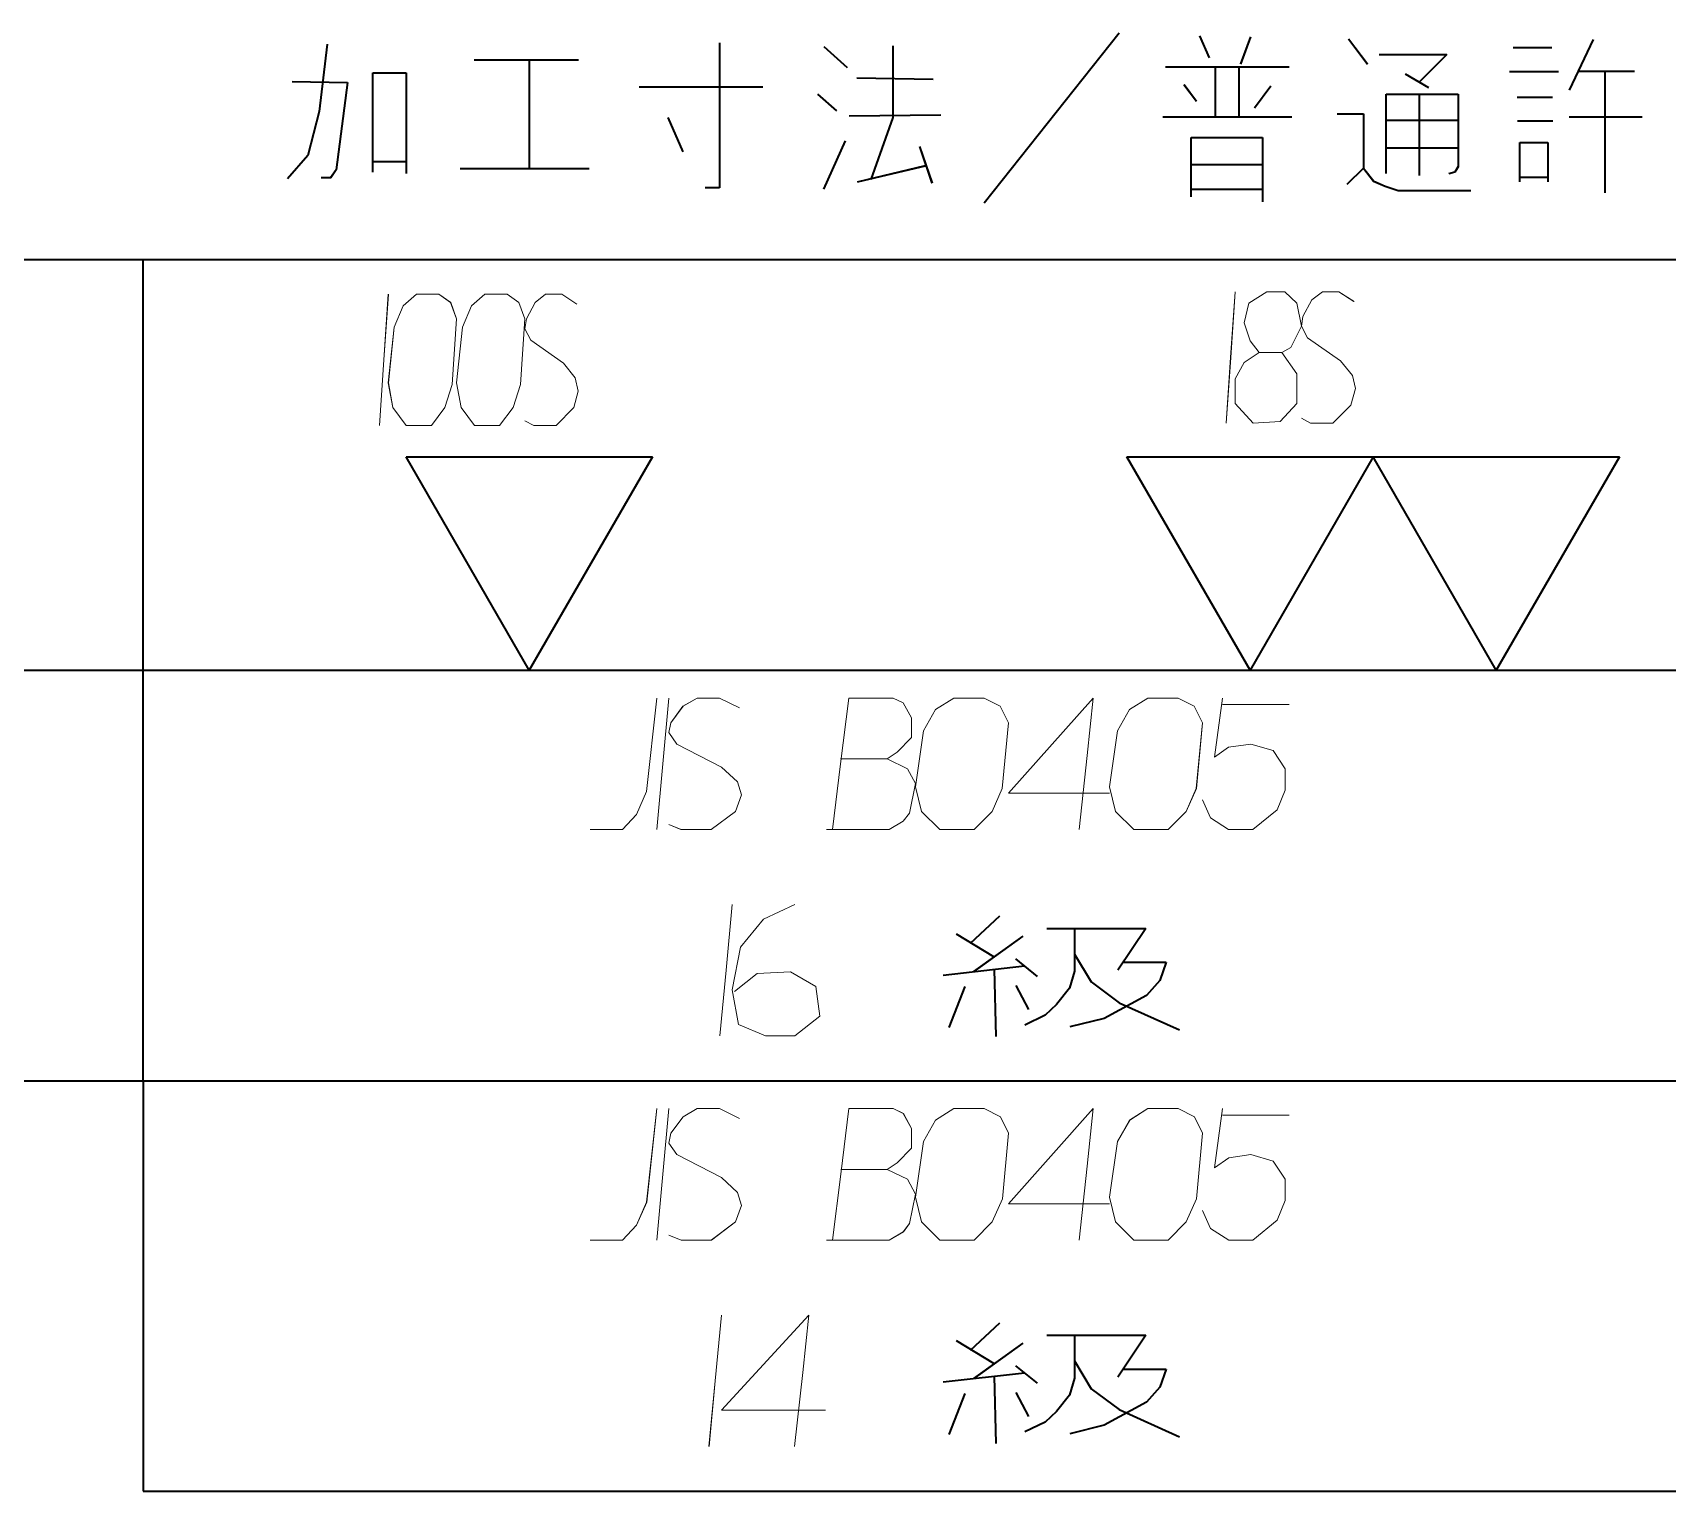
# Model space of a CAD drawing. Header units: millimetres. Extents: x 1333 to 104182, y -62616 to -5704.
# Drawn here: x 46728.63 to 46768.46, y -62540.83 to -62505.3 of the extents above; entities that cross this region are included whole.
import ezdxf

# ---------------------------------------------------------------- set-up
doc = ezdxf.new("R2010")
doc.units = ezdxf.units.MM
doc.header["$LTSCALE"] = 0.5
doc.layers.add('08', color=1, linetype='Continuous')

# ---------------------------------------------------------------- blocks, each defined once
blk = doc.blocks.new('999')
at = {"color": 7, "lineweight": 35, "ltscale": 0.066172}
blk.add_line((75265.716, -11821.053), (75270.651, -11814.832), dxfattribs=at)
at = {"color": 7, "lineweight": 35, "ltscale": 0.007379}
blk.add_line((75273.591, -11814.942), (75273.942, -11815.755), dxfattribs=at)
at = {"color": 7, "lineweight": 35, "ltscale": 0.008807}
blk.add_line((75275.455, -11814.986), (75275.083, -11815.975), dxfattribs=at)
at = {"color": 7, "lineweight": 35, "ltscale": 0.009663}
blk.add_line((75279.03, -11815.051), (75279.732, -11815.975), dxfattribs=at)
at = {"color": 7, "lineweight": 35, "ltscale": 0.01708}
blk.add_line((75287.973, -11815.075), (75287.096, -11816.928), dxfattribs=at)
at = {"color": 7, "lineweight": 35, "ltscale": 0.020655}
blk.add_line((75241.7, -11815.249), (75241.415, -11817.711), dxfattribs=at)
at = {"color": 7, "lineweight": 35, "ltscale": 0.044147}
blk.add_line((75256.044, -11815.205), (75256.044, -11820.503), dxfattribs=at)
at = {"color": 7, "lineweight": 35, "ltscale": 0.009588}
blk.add_line((75259.86, -11815.337), (75260.715, -11816.106), dxfattribs=at)
at = {"color": 7, "lineweight": 35, "ltscale": 0.021799}
blk.add_line((75262.382, -11815.315), (75262.382, -11817.931), dxfattribs=at)
at = {"color": 7, "lineweight": 35, "ltscale": 0.020654}
blk.add_line((75280.148, -11815.623), (75282.627, -11815.623), dxfattribs=at)
at = {"color": 7, "lineweight": 35, "ltscale": 0.011899}
blk.add_line((75282.627, -11815.623), (75281.617, -11816.633), dxfattribs=at)
at = {"color": 7, "lineweight": 35, "ltscale": 0.011804}
blk.add_line((75285.045, -11815.373), (75286.462, -11815.373), dxfattribs=at)
at = {"color": 7, "lineweight": 35, "ltscale": 0.030225}
blk.add_line((75243.367, -11819.931), (75243.367, -11816.304), dxfattribs=at)
at = {"color": 7, "lineweight": 35, "ltscale": 0.010229}
for p, q in [((75243.367, -11816.304), (75244.595, -11816.304)), ((75243.367, -11819.536), (75244.595, -11819.536))]:
    blk.add_line(p, q, dxfattribs=at)
at = {"color": 7, "lineweight": 35, "ltscale": 0.030591}
blk.add_line((75244.595, -11816.304), (75244.595, -11819.975), dxfattribs=at)
at = {"color": 7, "lineweight": 35, "ltscale": 0.031799}
blk.add_line((75247.073, -11815.821), (75250.889, -11815.821), dxfattribs=at)
at = {"color": 7, "lineweight": 35, "ltscale": 0.033154}
blk.add_line((75249.092, -11815.821), (75249.092, -11819.799), dxfattribs=at)
at = {"color": 7, "lineweight": 35, "ltscale": 0.037671}
blk.add_line((75272.34, -11816.073), (75276.861, -11816.073), dxfattribs=at)
at = {"color": 7, "lineweight": 35, "ltscale": 0.015274}
for p, q in [((75274.163, -11816.073), (75274.163, -11817.906)), ((75275.024, -11816.073), (75275.024, -11817.906))]:
    blk.add_line(p, q, dxfattribs=at)
at = {"color": 7, "lineweight": 35, "ltscale": 0.008191}
blk.add_line((75281.105, -11816.337), (75281.956, -11816.829), dxfattribs=at)
at = {"color": 7, "lineweight": 35, "ltscale": 0.014954}
blk.add_line((75284.91, -11816.252), (75286.705, -11816.252), dxfattribs=at)
at = {"color": 7, "lineweight": 35, "ltscale": 0.017163}
blk.add_line((75287.424, -11816.235), (75289.484, -11816.235), dxfattribs=at)
at = {"color": 7, "lineweight": 35, "ltscale": 0.037097}
blk.add_line((75288.404, -11816.235), (75288.404, -11820.686), dxfattribs=at)
at = {"color": 7, "lineweight": 35, "ltscale": 0.016825}
blk.add_line((75240.427, -11816.612), (75242.446, -11816.656), dxfattribs=at)
at = {"color": 7, "lineweight": 35, "ltscale": 0.026786}
blk.add_line((75242.446, -11816.656), (75242.028, -11819.843), dxfattribs=at)
at = {"color": 7, "lineweight": 35, "ltscale": 0.037646}
blk.add_line((75253.106, -11816.81), (75257.623, -11816.81), dxfattribs=at)
at = {"color": 7, "lineweight": 35, "ltscale": 0.023221}
blk.add_line((75261.067, -11816.48), (75263.853, -11816.524), dxfattribs=at)
at = {"color": 7, "lineweight": 35, "ltscale": 0.006379}
blk.add_line((75273.02, -11816.723), (75273.482, -11817.334), dxfattribs=at)
at = {"color": 7, "lineweight": 35, "ltscale": 0.008333}
blk.add_line((75276.193, -11816.781), (75275.601, -11817.587), dxfattribs=at)
at = {"color": 7, "lineweight": 35, "ltscale": 0.007779}
blk.add_line((75259.62, -11817.074), (75260.321, -11817.689), dxfattribs=at)
at = {"color": 7, "lineweight": 35, "ltscale": 0.021924}
for p, q in [((75280.404, -11817.076), (75283.035, -11817.076)), ((75280.404, -11818.023), (75283.035, -11818.023)), ((75280.404, -11819.037), (75283.035, -11819.037))]:
    blk.add_line(p, q, dxfattribs=at)
at = {"color": 7, "lineweight": 35, "ltscale": 0.024112}
blk.add_line((75280.404, -11819.97), (75280.404, -11817.076), dxfattribs=at)
at = {"color": 7, "lineweight": 35, "ltscale": 0.024789}
blk.add_line((75281.619, -11817.076), (75281.619, -11820.051), dxfattribs=at)
at = {"color": 7, "lineweight": 35, "ltscale": 0.022086}
blk.add_line((75283.035, -11817.076), (75283.035, -11819.726), dxfattribs=at)
at = {"color": 7, "lineweight": 35, "ltscale": 0.010791}
for p, q in [((75285.193, -11817.185), (75286.488, -11817.185)), ((75285.208, -11818.05), (75286.503, -11818.05))]:
    blk.add_line(p, q, dxfattribs=at)
at = {"color": 7, "lineweight": 35, "ltscale": 0.013815}
blk.add_line((75241.415, -11817.711), (75240.999, -11819.316), dxfattribs=at)
at = {"color": 7, "lineweight": 35, "ltscale": 0.011397}
blk.add_line((75254.159, -11817.931), (75254.707, -11819.184), dxfattribs=at)
at = {"color": 7, "lineweight": 35, "ltscale": 0.027969}
blk.add_line((75264.137, -11817.843), (75260.781, -11817.887), dxfattribs=at)
at = {"color": 7, "lineweight": 35, "ltscale": 0.020044}
blk.add_line((75262.382, -11817.931), (75261.571, -11820.195), dxfattribs=at)
at = {"color": 7, "lineweight": 35, "ltscale": 0.039233}
blk.add_line((75272.25, -11817.906), (75276.958, -11817.906), dxfattribs=at)
at = {"color": 7, "lineweight": 35, "ltscale": 0.008044}
blk.add_line((75278.613, -11817.799), (75279.578, -11817.799), dxfattribs=at)
at = {"color": 7, "lineweight": 35, "ltscale": 0.016486}
blk.add_line((75279.578, -11817.799), (75279.578, -11819.777), dxfattribs=at)
at = {"color": 7, "lineweight": 35, "ltscale": 0.022253}
blk.add_line((75287.096, -11817.901), (75289.766, -11817.901), dxfattribs=at)
at = {"color": 7, "lineweight": 35, "ltscale": 0.021753}
for p, q in [((75273.284, -11818.656), (75275.894, -11818.656)), ((75273.284, -11819.646), (75275.894, -11819.646)), ((75273.284, -11820.547), (75275.894, -11820.547))]:
    blk.add_line(p, q, dxfattribs=at)
at = {"color": 7, "lineweight": 35, "ltscale": 0.018134}
blk.add_line((75273.284, -11820.832), (75273.284, -11818.656), dxfattribs=at)
at = {"color": 7, "lineweight": 35, "ltscale": 0.019601}
blk.add_line((75275.894, -11818.656), (75275.894, -11821.009), dxfattribs=at)
at = {"color": 7, "lineweight": 35, "ltscale": 0.009468}
blk.add_line((75240.999, -11819.316), (75240.253, -11820.173), dxfattribs=at)
at = {"color": 7, "lineweight": 35, "ltscale": 0.016069}
blk.add_line((75259.86, -11820.547), (75260.651, -11818.788), dxfattribs=at)
at = {"color": 7, "lineweight": 35, "ltscale": 0.011819}
blk.add_line((75263.348, -11818.986), (75263.809, -11820.327), dxfattribs=at)
at = {"color": 7, "lineweight": 35, "ltscale": 0.008545}
for p, q in [((75285.288, -11818.848), (75286.314, -11818.848)), ((75285.288, -11820.105), (75286.314, -11820.105))]:
    blk.add_line(p, q, dxfattribs=at)
at = {"color": 7, "lineweight": 35, "ltscale": 0.011942}
for p, q in [((75285.288, -11820.281), (75285.288, -11818.848)), ((75286.314, -11818.848), (75286.314, -11820.281))]:
    blk.add_line(p, q, dxfattribs=at)
at = {"color": 7, "lineweight": 35, "ltscale": 0.002891}
blk.add_line((75242.028, -11819.843), (75241.832, -11820.129), dxfattribs=at)
at = {"color": 7, "lineweight": 35, "ltscale": 0.039294}
blk.add_line((75246.569, -11819.799), (75251.285, -11819.799), dxfattribs=at)
at = {"color": 7, "lineweight": 35, "ltscale": 0.021238}
blk.add_line((75261.089, -11820.283), (75263.567, -11819.69), dxfattribs=at)
at = {"color": 7, "lineweight": 35, "ltscale": 0.007115}
blk.add_line((75279.578, -11819.777), (75278.975, -11820.381), dxfattribs=at)
at = {"color": 7, "lineweight": 35, "ltscale": 0.005093}
blk.add_line((75279.578, -11819.777), (75279.952, -11820.261), dxfattribs=at)
at = {"color": 7, "lineweight": 35, "ltscale": 0.001934}
blk.add_line((75282.92, -11819.927), (75282.695, -11819.987), dxfattribs=at)
at = {"color": 7, "lineweight": 35, "ltscale": 0.001928}
blk.add_line((75283.035, -11819.726), (75282.92, -11819.927), dxfattribs=at)
at = {"color": 7, "lineweight": 35, "ltscale": 0.00293}
blk.add_line((75241.832, -11820.129), (75241.481, -11820.129), dxfattribs=at)
at = {"color": 7, "lineweight": 35, "ltscale": 0.004382}
blk.add_line((75256.044, -11820.503), (75255.518, -11820.503), dxfattribs=at)
at = {"color": 7, "lineweight": 35, "ltscale": 0.003764}
blk.add_line((75279.952, -11820.261), (75280.368, -11820.437), dxfattribs=at)
at = {"color": 7, "lineweight": 35, "ltscale": 0.004227}
blk.add_line((75280.368, -11820.437), (75280.851, -11820.591), dxfattribs=at)
at = {"color": 7, "lineweight": 35, "ltscale": 0.022107}
blk.add_line((75280.851, -11820.591), (75283.504, -11820.591), dxfattribs=at)
at = {"color": 7, "lineweight": 35}
for p, q in [((75114.978, -11823.12), (75475.513, -11823.12)), ((75114.978, -11838.12), (75474.978, -11838.12)), ((75174.978, -11853.12), (75234.978, -11853.12)), ((75234.978, -11853.12), (75474.978, -11853.12)), ((75234.978, -11868.12), (75294.978, -11868.12))]:
    blk.add_line(p, q, dxfattribs=at)
at = {"color": 7, "lineweight": 35, "ltscale": 0.25}
blk.add_line((75234.978, -11853.12), (75234.978, -11823.12), dxfattribs=at)
at = {"color": 7, "lineweight": 35, "ltscale": 0.074999}
for p, q in [((75249.089, -11838.12), (75244.589, -11830.326)), ((75249.089, -11838.12), (75244.589, -11830.326)), ((75253.589, -11830.326), (75249.089, -11838.12)), ((75253.589, -11830.326), (75249.089, -11838.12)), ((75275.433, -11838.12), (75270.933, -11830.326)), ((75275.433, -11838.12), (75270.933, -11830.326)), ((75279.933, -11830.326), (75275.433, -11838.12)), ((75279.933, -11830.326), (75275.433, -11838.12)), ((75284.433, -11838.12), (75279.933, -11830.326)), ((75284.433, -11838.12), (75279.933, -11830.326)), ((75288.933, -11830.326), (75284.433, -11838.12)), ((75288.933, -11830.326), (75284.433, -11838.12))]:
    blk.add_line(p, q, dxfattribs=at)
at = {"color": 7, "lineweight": 35, "ltscale": 0.075}
for p, q in [((75244.589, -11830.326), (75253.589, -11830.326)), ((75244.589, -11830.326), (75253.589, -11830.326)), ((75270.933, -11830.326), (75279.933, -11830.326)), ((75270.933, -11830.326), (75279.933, -11830.326)), ((75279.933, -11830.326), (75288.933, -11830.326)), ((75279.933, -11830.326), (75288.933, -11830.326))]:
    blk.add_line(p, q, dxfattribs=at)
at = {"color": 7, "lineweight": 35, "ltscale": 0.012225}
for p, q in [((75266.282, -11847.109), (75265.21, -11848.11)), ((75266.282, -11861.974), (75265.21, -11862.975))]:
    blk.add_line(p, q, dxfattribs=at)
at = {"color": 7, "lineweight": 35, "ltscale": 0.013339}
blk.add_line((75264.691, -11847.752), (75266.061, -11848.58), dxfattribs=at)
at = {"color": 7, "lineweight": 35, "ltscale": 0.018495}
for p, q in [((75267.133, -11847.838), (75265.333, -11849.136)), ((75267.133, -11862.703), (75265.333, -11864.001))]:
    blk.add_line(p, q, dxfattribs=at)
at = {"color": 7, "lineweight": 35, "ltscale": 0.030115}
for p, q in [((75268.009, -11847.554), (75271.623, -11847.554)), ((75268.009, -11862.419), (75271.623, -11862.419))]:
    blk.add_line(p, q, dxfattribs=at)
at = {"color": 7, "lineweight": 35, "ltscale": 0.013083}
for p, q in [((75269.02, -11847.554), (75269.02, -11849.124)), ((75269.02, -11862.419), (75269.02, -11863.989))]:
    blk.add_line(p, q, dxfattribs=at)
at = {"color": 7, "lineweight": 35, "ltscale": 0.01536}
for p, q in [((75271.623, -11847.554), (75270.599, -11849.086)), ((75271.623, -11862.419), (75270.599, -11863.951))]:
    blk.add_line(p, q, dxfattribs=at)
at = {"color": 7, "lineweight": 35, "ltscale": 0.009837}
for p, q in [((75269.02, -11848.493), (75269.625, -11849.507)), ((75269.02, -11863.358), (75269.625, -11864.372))]:
    blk.add_line(p, q, dxfattribs=at)
at = {"color": 7, "lineweight": 35, "ltscale": 0.024924}
for p, q in [((75264.222, -11849.26), (75267.194, -11848.926)), ((75264.222, -11864.124), (75267.194, -11863.791))]:
    blk.add_line(p, q, dxfattribs=at)
at = {"color": 7, "lineweight": 35, "ltscale": 0.020496}
for p, q in [((75266.084, -11849.05), (75266.147, -11851.509)), ((75266.084, -11863.915), (75266.147, -11866.374))]:
    blk.add_line(p, q, dxfattribs=at)
at = {"color": 7, "lineweight": 35, "ltscale": 0.008484}
for p, q in [((75266.862, -11848.666), (75267.651, -11849.309)), ((75266.862, -11863.531), (75267.651, -11864.174))]:
    blk.add_line(p, q, dxfattribs=at)
at = {"color": 7, "lineweight": 35, "ltscale": 0.005373}
for p, q in [((75269.02, -11849.124), (75268.835, -11849.742)), ((75269.02, -11863.989), (75268.835, -11864.606))]:
    blk.add_line(p, q, dxfattribs=at)
at = {"color": 7, "lineweight": 35, "ltscale": 0.013049}
for p, q in [((75270.796, -11848.79), (75272.362, -11848.79)), ((75270.796, -11863.655), (75272.362, -11863.655))]:
    blk.add_line(p, q, dxfattribs=at)
at = {"color": 7, "lineweight": 35, "ltscale": 0.005858}
for p, q in [((75272.362, -11848.79), (75272.141, -11849.457)), ((75272.362, -11863.655), (75272.141, -11864.322))]:
    blk.add_line(p, q, dxfattribs=at)
at = {"color": 7, "lineweight": 35, "ltscale": 0.013404}
for p, q in [((75265.012, -11849.68), (75264.42, -11851.176)), ((75265.012, -11864.545), (75264.42, -11866.04))]:
    blk.add_line(p, q, dxfattribs=at)
at = {"color": 7, "lineweight": 35, "ltscale": 0.008293}
for p, q in [((75266.874, -11849.643), (75267.342, -11850.52)), ((75266.874, -11864.507), (75267.342, -11865.385))]:
    blk.add_line(p, q, dxfattribs=at)
at = {"color": 7, "lineweight": 35, "ltscale": 0.006364}
for p, q in [((75268.835, -11849.742), (75268.355, -11850.335)), ((75268.835, -11864.606), (75268.355, -11865.2))]:
    blk.add_line(p, q, dxfattribs=at)
at = {"color": 7, "lineweight": 35, "ltscale": 0.010659}
for p, q in [((75269.625, -11849.507), (75270.649, -11850.273)), ((75269.625, -11864.372), (75270.649, -11865.138))]:
    blk.add_line(p, q, dxfattribs=at)
at = {"color": 7, "lineweight": 35, "ltscale": 0.006121}
for p, q in [((75272.141, -11849.457), (75271.648, -11850.001)), ((75272.141, -11864.322), (75271.648, -11864.866))]:
    blk.add_line(p, q, dxfattribs=at)
at = {"color": 7, "lineweight": 35, "ltscale": 0.004731}
for p, q in [((75268.355, -11850.335), (75267.947, -11850.731)), ((75268.355, -11865.2), (75267.947, -11865.596))]:
    blk.add_line(p, q, dxfattribs=at)
at = {"color": 7, "lineweight": 35, "ltscale": 0.01464}
for p, q in [((75271.648, -11850.001), (75270.105, -11850.842)), ((75271.648, -11864.866), (75270.105, -11865.707))]:
    blk.add_line(p, q, dxfattribs=at)
at = {"color": 7, "lineweight": 35, "ltscale": 0.020157}
for p, q in [((75270.649, -11850.273), (75272.856, -11851.262)), ((75270.649, -11865.138), (75272.856, -11866.127))]:
    blk.add_line(p, q, dxfattribs=at)
at = {"color": 7, "lineweight": 35, "ltscale": 0.00685}
for p, q in [((75267.947, -11850.731), (75267.208, -11851.089)), ((75267.947, -11865.596), (75267.208, -11865.954))]:
    blk.add_line(p, q, dxfattribs=at)
at = {"color": 7, "lineweight": 35, "ltscale": 0.010785}
for p, q in [((75270.105, -11850.842), (75268.848, -11851.151)), ((75270.105, -11865.707), (75268.848, -11866.016))]:
    blk.add_line(p, q, dxfattribs=at)
at = {"color": 7, "lineweight": 35, "ltscale": 0.125}
blk.add_line((75234.978, -11853.12), (75234.978, -11868.12), dxfattribs=at)
at = {"color": 7, "lineweight": 35, "ltscale": 0.013337}
blk.add_line((75264.691, -11862.616), (75266.061, -11863.444), dxfattribs=at)
at = {"color": 7, "lineweight": 13}
for points in [[(75243.94, -11824.386), (75243.777, -11826.786), (75243.614, -11829.186)], [(75248.93, -11829.006), (75249.255, -11829.186), (75250.069, -11829.186), (75250.72, -11828.526), (75250.882, -11827.926), (75250.774, -11827.446), (75250.34, -11826.906), (75249.147, -11826.066), (75248.93, -11825.646), (75248.984, -11825.286), (75249.309, -11824.686), (75249.689, -11824.386), (75250.286, -11824.386), (75250.828, -11824.746)], [(75274.891, -11824.295), (75274.726, -11826.695), (75274.561, -11829.095)], [(75276.595, -11826.515), (75276.924, -11826.335), (75277.309, -11825.555), (75277.144, -11824.715), (75276.705, -11824.295), (75276.045, -11824.295), (75275.385, -11824.715), (75275.221, -11825.435), (75275.44, -11826.095), (75275.77, -11826.515)], [(75277.309, -11828.915), (75277.639, -11829.095), (75278.463, -11829.095), (75279.123, -11828.435), (75279.288, -11827.835), (75279.178, -11827.355), (75278.738, -11826.815), (75277.529, -11825.975), (75277.309, -11825.555), (75277.364, -11825.195), (75277.694, -11824.595), (75278.079, -11824.295), (75278.683, -11824.295), (75279.233, -11824.655)], [(75253.75, -11839.14), (75253.381, -11842.56), (75253.011, -11843.4), (75252.494, -11843.94), (75251.313, -11843.94)], [(75253.75, -11843.94), (75253.971, -11841.54), (75254.193, -11839.14)], [(75254.193, -11843.76), (75254.636, -11843.94), (75255.744, -11843.94), (75256.631, -11843.28), (75256.852, -11842.68), (75256.704, -11842.2), (75256.113, -11841.66), (75254.489, -11840.82), (75254.193, -11840.4), (75254.267, -11840.04), (75254.71, -11839.44), (75255.227, -11839.14), (75256.04, -11839.14), (75256.778, -11839.5)], [(75259.954, -11843.94), (75262.244, -11843.94), (75262.761, -11843.64), (75262.982, -11843.34), (75263.204, -11842.26), (75262.909, -11841.72), (75262.17, -11841.36), (75262.539, -11841.12), (75263.056, -11840.58), (75263.056, -11839.86), (75262.761, -11839.32), (75262.392, -11839.14), (75260.767, -11839.14), (75260.471, -11841.54), (75260.176, -11843.94)], [(75269.187, -11843.94), (75269.482, -11841.24), (75269.704, -11839.14), (75266.602, -11842.62), (75270.295, -11842.62)], [(75273.692, -11842.86), (75273.988, -11843.52), (75274.652, -11843.94), (75275.539, -11843.94), (75276.425, -11843.22), (75276.721, -11842.5), (75276.721, -11841.72), (75276.277, -11841.06), (75275.465, -11840.82), (75274.652, -11840.94), (75274.135, -11841.3), (75274.431, -11839.14)], [(75274.431, -11839.38), (75276.868, -11839.38)], [(75262.17, -11841.36), (75260.471, -11841.36)], [(75256.511, -11846.681), (75256.282, -11849.081), (75256.054, -11851.481)], [(75258.797, -11846.681), (75257.654, -11847.221), (75256.816, -11848.241), (75256.511, -11849.801), (75256.739, -11851.061), (75257.73, -11851.481), (75258.797, -11851.481), (75259.711, -11850.761), (75259.559, -11849.681), (75258.644, -11849.141), (75257.425, -11849.201), (75256.587, -11849.861)], [(75253.751, -11854.14), (75253.381, -11857.56), (75253.012, -11858.4), (75252.495, -11858.94), (75251.313, -11858.94)], [(75253.751, -11858.94), (75253.972, -11856.54), (75254.194, -11854.14)], [(75254.194, -11858.76), (75254.637, -11858.94), (75255.745, -11858.94), (75256.631, -11858.28), (75256.853, -11857.68), (75256.705, -11857.2), (75256.114, -11856.66), (75254.489, -11855.82), (75254.194, -11855.4), (75254.268, -11855.04), (75254.711, -11854.44), (75255.228, -11854.14), (75256.04, -11854.14), (75256.779, -11854.5)], [(75259.955, -11858.94), (75262.245, -11858.94), (75262.762, -11858.64), (75262.983, -11858.34), (75263.205, -11857.26), (75262.909, -11856.72), (75262.171, -11856.36), (75262.54, -11856.12), (75263.057, -11855.58), (75263.057, -11854.86), (75262.762, -11854.32), (75262.392, -11854.14), (75260.767, -11854.14), (75260.472, -11856.54), (75260.177, -11858.94)], [(75269.188, -11858.94), (75269.483, -11856.24), (75269.704, -11854.14), (75266.602, -11857.62), (75270.295, -11857.62)], [(75273.693, -11857.86), (75273.988, -11858.52), (75274.653, -11858.94), (75275.539, -11858.94), (75276.426, -11858.22), (75276.721, -11857.5), (75276.721, -11856.72), (75276.278, -11856.06), (75275.466, -11855.82), (75274.653, -11855.94), (75274.136, -11856.3), (75274.432, -11854.14)], [(75274.432, -11854.38), (75276.869, -11854.38)], [(75262.171, -11856.36), (75260.472, -11856.36)], [(75256.116, -11861.681), (75255.888, -11864.081), (75255.66, -11866.481)], [(75258.779, -11866.481), (75259.083, -11863.781), (75259.311, -11861.681), (75256.116, -11865.161), (75259.92, -11865.161)]]:
    blk.add_lwpolyline(points, dxfattribs=at)
for points in [[(75245.513, -11829.186), (75246.001, -11828.526), (75246.272, -11827.686), (75246.435, -11825.286), (75246.218, -11824.686), (75245.784, -11824.386), (75244.97, -11824.386), (75244.482, -11824.806), (75244.156, -11825.586), (75243.94, -11827.626), (75244.102, -11828.526), (75244.59, -11829.186)], [(75248.008, -11829.186), (75248.496, -11828.526), (75248.767, -11827.686), (75248.93, -11825.286), (75248.713, -11824.686), (75248.279, -11824.386), (75247.465, -11824.386), (75246.977, -11824.806), (75246.651, -11825.586), (75246.435, -11827.626), (75246.597, -11828.526), (75247.085, -11829.186)], [(75275.55, -11829.095), (75276.54, -11829.035), (75277.144, -11828.375), (75277.144, -11827.295), (75276.595, -11826.515), (75275.77, -11826.515), (75275.221, -11826.875), (75274.891, -11827.475), (75274.891, -11828.375)], [(75265.346, -11843.94), (75266.011, -11843.28), (75266.38, -11842.44), (75266.602, -11840.04), (75266.306, -11839.44), (75265.715, -11839.14), (75264.607, -11839.14), (75263.943, -11839.56), (75263.5, -11840.34), (75263.204, -11842.38), (75263.426, -11843.28), (75264.09, -11843.94)], [(75272.437, -11843.94), (75273.101, -11843.28), (75273.471, -11842.44), (75273.692, -11840.04), (75273.397, -11839.44), (75272.806, -11839.14), (75271.698, -11839.14), (75271.033, -11839.56), (75270.59, -11840.34), (75270.295, -11842.38), (75270.516, -11843.28), (75271.181, -11843.94)], [(75265.347, -11858.94), (75266.011, -11858.28), (75266.381, -11857.44), (75266.602, -11855.04), (75266.307, -11854.44), (75265.716, -11854.14), (75264.608, -11854.14), (75263.943, -11854.56), (75263.5, -11855.34), (75263.205, -11857.38), (75263.426, -11858.28), (75264.091, -11858.94)], [(75272.437, -11858.94), (75273.102, -11858.28), (75273.471, -11857.44), (75273.693, -11855.04), (75273.398, -11854.44), (75272.807, -11854.14), (75271.699, -11854.14), (75271.034, -11854.56), (75270.591, -11855.34), (75270.295, -11857.38), (75270.517, -11858.28), (75271.182, -11858.94)]]:
    blk.add_lwpolyline(points, close=True, dxfattribs=at)

msp = doc.modelspace()

# ---------------------------------------------------------------- linework, layer by layer
at = {"color": 7, "lineweight": 35, "ltscale": 0.020655}
msp.add_line((46735.801, -62505.578), (46735.611, -62507.219), dxfattribs=at)
at = {"color": 7, "lineweight": 35, "ltscale": 0.044147}
msp.add_line((46745.364, -62505.549), (46745.364, -62509.08), dxfattribs=at)
at = {"color": 7, "lineweight": 35, "ltscale": 0.009588}
msp.add_line((46747.908, -62505.637), (46748.478, -62506.149), dxfattribs=at)
at = {"color": 7, "lineweight": 35, "ltscale": 0.021799}
msp.add_line((46749.589, -62505.622), (46749.589, -62507.366), dxfattribs=at)
at = {"color": 7, "lineweight": 35, "ltscale": 0.066172}
msp.add_line((46751.812, -62509.447), (46755.102, -62505.3), dxfattribs=at)
at = {"color": 7, "lineweight": 35, "ltscale": 0.007379}
msp.add_line((46757.062, -62505.373), (46757.295, -62505.915), dxfattribs=at)
at = {"color": 7, "lineweight": 35, "ltscale": 0.008807}
msp.add_line((46758.304, -62505.402), (46758.056, -62506.062), dxfattribs=at)
at = {"color": 7, "lineweight": 35, "ltscale": 0.009663}
msp.add_line((46760.688, -62505.446), (46761.156, -62506.062), dxfattribs=at)
at = {"color": 7, "lineweight": 35, "ltscale": 0.011804}
msp.add_line((46764.698, -62505.66), (46765.642, -62505.66), dxfattribs=at)
at = {"color": 7, "lineweight": 35, "ltscale": 0.01708}
msp.add_line((46766.65, -62505.462), (46766.065, -62506.697), dxfattribs=at)
at = {"color": 7, "lineweight": 35, "ltscale": 0.031799}
msp.add_line((46739.383, -62505.959), (46741.927, -62505.959), dxfattribs=at)
at = {"color": 7, "lineweight": 35, "ltscale": 0.033154}
msp.add_line((46740.729, -62505.959), (46740.729, -62508.611), dxfattribs=at)
at = {"color": 7, "lineweight": 35, "ltscale": 0.020654}
msp.add_line((46761.433, -62505.827), (46763.085, -62505.827), dxfattribs=at)
at = {"color": 7, "lineweight": 35, "ltscale": 0.011899}
msp.add_line((46763.085, -62505.827), (46762.413, -62506.501), dxfattribs=at)
at = {"color": 7, "lineweight": 35, "ltscale": 0.030225}
msp.add_line((46736.913, -62508.699), (46736.913, -62506.281), dxfattribs=at)
at = {"color": 7, "lineweight": 35, "ltscale": 0.010229}
for p, q in [((46736.913, -62506.281), (46737.731, -62506.281)), ((46736.913, -62508.436), (46737.731, -62508.436))]:
    msp.add_line(p, q, dxfattribs=at)
at = {"color": 7, "lineweight": 35, "ltscale": 0.030591}
msp.add_line((46737.731, -62506.281), (46737.731, -62508.729), dxfattribs=at)
at = {"color": 7, "lineweight": 35, "ltscale": 0.023221}
msp.add_line((46748.712, -62506.399), (46750.57, -62506.428), dxfattribs=at)
at = {"color": 7, "lineweight": 35, "ltscale": 0.037671}
msp.add_line((46756.228, -62506.127), (46759.242, -62506.127), dxfattribs=at)
at = {"color": 7, "lineweight": 35, "ltscale": 0.015274}
for p, q in [((46757.443, -62506.127), (46757.443, -62507.349)), ((46758.017, -62506.127), (46758.017, -62507.349))]:
    msp.add_line(p, q, dxfattribs=at)
at = {"color": 7, "lineweight": 35, "ltscale": 0.008191}
msp.add_line((46762.071, -62506.303), (46762.638, -62506.631), dxfattribs=at)
at = {"color": 7, "lineweight": 35, "ltscale": 0.014954}
msp.add_line((46764.608, -62506.246), (46765.804, -62506.246), dxfattribs=at)
at = {"color": 7, "lineweight": 35, "ltscale": 0.017163}
msp.add_line((46766.284, -62506.235), (46767.657, -62506.235), dxfattribs=at)
at = {"color": 7, "lineweight": 35, "ltscale": 0.037097}
msp.add_line((46766.937, -62506.235), (46766.937, -62509.203), dxfattribs=at)
at = {"color": 7, "lineweight": 35, "ltscale": 0.016825}
msp.add_line((46734.953, -62506.487), (46736.298, -62506.516), dxfattribs=at)
at = {"color": 7, "lineweight": 35, "ltscale": 0.026786}
msp.add_line((46736.298, -62506.516), (46736.02, -62508.641), dxfattribs=at)
at = {"color": 7, "lineweight": 35, "ltscale": 0.037646}
msp.add_line((46743.405, -62506.618), (46746.417, -62506.618), dxfattribs=at)
at = {"color": 7, "lineweight": 35, "ltscale": 0.007779}
msp.add_line((46747.748, -62506.794), (46748.215, -62507.205), dxfattribs=at)
at = {"color": 7, "lineweight": 35, "ltscale": 0.006379}
msp.add_line((46756.681, -62506.56), (46756.989, -62506.968), dxfattribs=at)
at = {"color": 7, "lineweight": 35, "ltscale": 0.008333}
msp.add_line((46758.796, -62506.599), (46758.402, -62507.137), dxfattribs=at)
at = {"color": 7, "lineweight": 35, "ltscale": 0.021924}
for p, q in [((46761.604, -62506.796), (46763.358, -62506.796)), ((46761.604, -62507.427), (46763.358, -62507.427)), ((46761.604, -62508.103), (46763.358, -62508.103))]:
    msp.add_line(p, q, dxfattribs=at)
at = {"color": 7, "lineweight": 35, "ltscale": 0.024112}
msp.add_line((46761.604, -62508.725), (46761.604, -62506.796), dxfattribs=at)
at = {"color": 7, "lineweight": 35, "ltscale": 0.024789}
msp.add_line((46762.414, -62506.796), (46762.414, -62508.779), dxfattribs=at)
at = {"color": 7, "lineweight": 35, "ltscale": 0.022086}
msp.add_line((46763.358, -62506.796), (46763.358, -62508.563), dxfattribs=at)
at = {"color": 7, "lineweight": 35, "ltscale": 0.013815}
msp.add_line((46735.611, -62507.219), (46735.333, -62508.289), dxfattribs=at)
at = {"color": 7, "lineweight": 35, "ltscale": 0.010791}
for p, q in [((46764.796, -62506.868), (46765.66, -62506.868)), ((46764.806, -62507.445), (46765.669, -62507.445))]:
    msp.add_line(p, q, dxfattribs=at)
at = {"color": 7, "lineweight": 35, "ltscale": 0.011397}
msp.add_line((46744.107, -62507.366), (46744.472, -62508.201), dxfattribs=at)
at = {"color": 7, "lineweight": 35, "ltscale": 0.027969}
msp.add_line((46750.759, -62507.307), (46748.522, -62507.336), dxfattribs=at)
at = {"color": 7, "lineweight": 35, "ltscale": 0.020044}
msp.add_line((46749.589, -62507.366), (46749.048, -62508.875), dxfattribs=at)
at = {"color": 7, "lineweight": 35, "ltscale": 0.039233}
msp.add_line((46756.167, -62507.349), (46759.306, -62507.349), dxfattribs=at)
at = {"color": 7, "lineweight": 35, "ltscale": 0.008044}
msp.add_line((46760.41, -62507.278), (46761.053, -62507.278), dxfattribs=at)
at = {"color": 7, "lineweight": 35, "ltscale": 0.016486}
msp.add_line((46761.053, -62507.278), (46761.053, -62508.597), dxfattribs=at)
at = {"color": 7, "lineweight": 35, "ltscale": 0.022253}
msp.add_line((46766.065, -62507.346), (46767.845, -62507.346), dxfattribs=at)
at = {"color": 7, "lineweight": 35, "ltscale": 0.016069}
msp.add_line((46747.908, -62509.11), (46748.435, -62507.937), dxfattribs=at)
at = {"color": 7, "lineweight": 35, "ltscale": 0.021753}
for p, q in [((46756.857, -62507.849), (46758.597, -62507.849)), ((46756.857, -62508.509), (46758.597, -62508.509)), ((46756.857, -62509.11), (46758.597, -62509.11))]:
    msp.add_line(p, q, dxfattribs=at)
at = {"color": 7, "lineweight": 35, "ltscale": 0.018134}
msp.add_line((46756.857, -62509.3), (46756.857, -62507.849), dxfattribs=at)
at = {"color": 7, "lineweight": 35, "ltscale": 0.019601}
msp.add_line((46758.597, -62507.849), (46758.597, -62509.418), dxfattribs=at)
at = {"color": 7, "lineweight": 35, "ltscale": 0.008545}
for p, q in [((46764.86, -62507.977), (46765.543, -62507.977)), ((46764.86, -62508.815), (46765.543, -62508.815))]:
    msp.add_line(p, q, dxfattribs=at)
at = {"color": 7, "lineweight": 35, "ltscale": 0.011942}
for p, q in [((46764.86, -62508.932), (46764.86, -62507.977)), ((46765.543, -62507.977), (46765.543, -62508.932))]:
    msp.add_line(p, q, dxfattribs=at)
at = {"color": 7, "lineweight": 35, "ltscale": 0.009468}
msp.add_line((46735.333, -62508.289), (46734.836, -62508.861), dxfattribs=at)
at = {"color": 7, "lineweight": 35, "ltscale": 0.011819}
msp.add_line((46750.233, -62508.069), (46750.541, -62508.963), dxfattribs=at)
at = {"color": 7, "lineweight": 35, "ltscale": 0.00293}
msp.add_line((46735.889, -62508.831), (46735.655, -62508.831), dxfattribs=at)
at = {"color": 7, "lineweight": 35, "ltscale": 0.002891}
msp.add_line((46736.02, -62508.641), (46735.889, -62508.831), dxfattribs=at)
at = {"color": 7, "lineweight": 35, "ltscale": 0.039294}
msp.add_line((46739.047, -62508.611), (46742.191, -62508.611), dxfattribs=at)
at = {"color": 7, "lineweight": 35, "ltscale": 0.021238}
msp.add_line((46748.727, -62508.934), (46750.379, -62508.538), dxfattribs=at)
at = {"color": 7, "lineweight": 35, "ltscale": 0.007115}
msp.add_line((46761.053, -62508.597), (46760.651, -62508.999), dxfattribs=at)
at = {"color": 7, "lineweight": 35, "ltscale": 0.005093}
msp.add_line((46761.053, -62508.597), (46761.302, -62508.919), dxfattribs=at)
at = {"color": 7, "lineweight": 35, "ltscale": 0.001934}
msp.add_line((46763.281, -62508.696), (46763.131, -62508.736), dxfattribs=at)
at = {"color": 7, "lineweight": 35, "ltscale": 0.001928}
msp.add_line((46763.358, -62508.563), (46763.281, -62508.696), dxfattribs=at)
at = {"color": 7, "lineweight": 35, "ltscale": 0.004382}
msp.add_line((46745.364, -62509.08), (46745.013, -62509.08), dxfattribs=at)
at = {"color": 7, "lineweight": 35, "ltscale": 0.003764}
msp.add_line((46761.302, -62508.919), (46761.58, -62509.036), dxfattribs=at)
at = {"color": 7, "lineweight": 35, "ltscale": 0.004227}
msp.add_line((46761.58, -62509.036), (46761.902, -62509.139), dxfattribs=at)
at = {"color": 7, "lineweight": 35, "ltscale": 0.022107}
msp.add_line((46761.902, -62509.139), (46763.67, -62509.139), dxfattribs=at)
at = {"color": 7, "lineweight": 35}
for p, q in [((46651.32, -62510.825), (46891.676, -62510.825)), ((46651.32, -62520.825), (46891.32, -62520.825)), ((46691.32, -62530.825), (46731.32, -62530.825)), ((46731.32, -62530.825), (46891.32, -62530.825)), ((46731.32, -62540.825), (46771.32, -62540.825))]:
    msp.add_line(p, q, dxfattribs=at)
at = {"color": 7, "lineweight": 35, "ltscale": 0.25}
msp.add_line((46731.32, -62530.825), (46731.32, -62510.825), dxfattribs=at)
at = {"color": 7, "lineweight": 35, "ltscale": 0.074999}
for p, q in [((46740.727, -62520.825), (46737.727, -62515.629)), ((46740.727, -62520.825), (46737.727, -62515.629)), ((46743.727, -62515.629), (46740.727, -62520.825)), ((46743.727, -62515.629), (46740.727, -62520.825)), ((46758.29, -62520.825), (46755.29, -62515.629)), ((46758.29, -62520.825), (46755.29, -62515.629)), ((46761.29, -62515.629), (46758.29, -62520.825)), ((46761.29, -62515.629), (46758.29, -62520.825)), ((46764.29, -62520.825), (46761.29, -62515.629)), ((46764.29, -62520.825), (46761.29, -62515.629)), ((46767.29, -62515.629), (46764.29, -62520.825)), ((46767.29, -62515.629), (46764.29, -62520.825))]:
    msp.add_line(p, q, dxfattribs=at)
at = {"color": 7, "lineweight": 35, "ltscale": 0.075}
for p, q in [((46737.727, -62515.629), (46743.727, -62515.629)), ((46737.727, -62515.629), (46743.727, -62515.629)), ((46755.29, -62515.629), (46761.29, -62515.629)), ((46755.29, -62515.629), (46761.29, -62515.629)), ((46761.29, -62515.629), (46767.29, -62515.629)), ((46761.29, -62515.629), (46767.29, -62515.629))]:
    msp.add_line(p, q, dxfattribs=at)
at = {"color": 7, "lineweight": 35, "ltscale": 0.012225}
for p, q in [((46752.189, -62526.818), (46751.474, -62527.485)), ((46752.189, -62536.728), (46751.474, -62537.395))]:
    msp.add_line(p, q, dxfattribs=at)
at = {"color": 7, "lineweight": 35, "ltscale": 0.030115}
for p, q in [((46753.34, -62527.114), (46755.75, -62527.114)), ((46753.34, -62537.024), (46755.75, -62537.024))]:
    msp.add_line(p, q, dxfattribs=at)
at = {"color": 7, "lineweight": 35, "ltscale": 0.013083}
for p, q in [((46754.014, -62527.114), (46754.014, -62528.161)), ((46754.014, -62537.024), (46754.014, -62538.071))]:
    msp.add_line(p, q, dxfattribs=at)
at = {"color": 7, "lineweight": 35, "ltscale": 0.01536}
for p, q in [((46755.75, -62527.114), (46755.067, -62528.136)), ((46755.75, -62537.024), (46755.067, -62538.046))]:
    msp.add_line(p, q, dxfattribs=at)
at = {"color": 7, "lineweight": 35, "ltscale": 0.013339}
msp.add_line((46751.128, -62527.246), (46752.042, -62527.798), dxfattribs=at)
at = {"color": 7, "lineweight": 35, "ltscale": 0.018495}
for p, q in [((46752.756, -62527.304), (46751.556, -62528.169)), ((46752.756, -62537.214), (46751.556, -62538.079))]:
    msp.add_line(p, q, dxfattribs=at)
at = {"color": 7, "lineweight": 35, "ltscale": 0.008484}
for p, q in [((46752.576, -62527.856), (46753.102, -62528.284)), ((46752.576, -62537.766), (46753.102, -62538.194))]:
    msp.add_line(p, q, dxfattribs=at)
at = {"color": 7, "lineweight": 35, "ltscale": 0.009837}
for p, q in [((46754.014, -62527.741), (46754.417, -62528.416)), ((46754.014, -62537.65), (46754.417, -62538.326))]:
    msp.add_line(p, q, dxfattribs=at)
at = {"color": 7, "lineweight": 35, "ltscale": 0.013049}
for p, q in [((46755.199, -62527.939), (46756.243, -62527.939)), ((46755.199, -62537.848), (46756.243, -62537.848))]:
    msp.add_line(p, q, dxfattribs=at)
at = {"color": 7, "lineweight": 35, "ltscale": 0.005858}
for p, q in [((46756.243, -62527.939), (46756.095, -62528.383)), ((46756.243, -62537.848), (46756.095, -62538.293))]:
    msp.add_line(p, q, dxfattribs=at)
at = {"color": 7, "lineweight": 35, "ltscale": 0.024924}
for p, q in [((46750.816, -62528.252), (46752.797, -62528.029)), ((46750.816, -62538.161), (46752.797, -62537.939))]:
    msp.add_line(p, q, dxfattribs=at)
at = {"color": 7, "lineweight": 35, "ltscale": 0.020496}
for p, q in [((46752.057, -62528.112), (46752.099, -62529.751)), ((46752.057, -62538.022), (46752.099, -62539.661))]:
    msp.add_line(p, q, dxfattribs=at)
at = {"color": 7, "lineweight": 35, "ltscale": 0.005373}
for p, q in [((46754.014, -62528.161), (46753.891, -62528.573)), ((46754.014, -62538.071), (46753.891, -62538.483))]:
    msp.add_line(p, q, dxfattribs=at)
at = {"color": 7, "lineweight": 35, "ltscale": 0.013404}
for p, q in [((46751.342, -62528.532), (46750.948, -62529.529)), ((46751.342, -62538.442), (46750.948, -62539.439))]:
    msp.add_line(p, q, dxfattribs=at)
at = {"color": 7, "lineweight": 35, "ltscale": 0.008293}
for p, q in [((46752.583, -62528.507), (46752.896, -62529.092)), ((46752.583, -62538.417), (46752.896, -62539.002))]:
    msp.add_line(p, q, dxfattribs=at)
at = {"color": 7, "lineweight": 35, "ltscale": 0.006364}
for p, q in [((46753.891, -62528.573), (46753.571, -62528.969)), ((46753.891, -62538.483), (46753.571, -62538.878))]:
    msp.add_line(p, q, dxfattribs=at)
at = {"color": 7, "lineweight": 35, "ltscale": 0.010659}
for p, q in [((46754.417, -62528.416), (46755.1, -62528.927)), ((46754.417, -62538.326), (46755.1, -62538.837))]:
    msp.add_line(p, q, dxfattribs=at)
at = {"color": 7, "lineweight": 35, "ltscale": 0.01464}
for p, q in [((46755.766, -62528.746), (46754.738, -62529.306)), ((46755.766, -62538.656), (46754.738, -62539.216))]:
    msp.add_line(p, q, dxfattribs=at)
at = {"color": 7, "lineweight": 35, "ltscale": 0.006121}
for p, q in [((46756.095, -62528.383), (46755.766, -62528.746)), ((46756.095, -62538.293), (46755.766, -62538.656))]:
    msp.add_line(p, q, dxfattribs=at)
at = {"color": 7, "lineweight": 35, "ltscale": 0.004731}
for p, q in [((46753.571, -62528.969), (46753.299, -62529.232)), ((46753.571, -62538.878), (46753.299, -62539.142))]:
    msp.add_line(p, q, dxfattribs=at)
at = {"color": 7, "lineweight": 35, "ltscale": 0.020157}
for p, q in [((46755.1, -62528.927), (46756.572, -62529.586)), ((46755.1, -62538.837), (46756.572, -62539.496))]:
    msp.add_line(p, q, dxfattribs=at)
at = {"color": 7, "lineweight": 35, "ltscale": 0.00685}
for p, q in [((46753.299, -62529.232), (46752.806, -62529.471)), ((46753.299, -62539.142), (46752.806, -62539.381))]:
    msp.add_line(p, q, dxfattribs=at)
at = {"color": 7, "lineweight": 35, "ltscale": 0.010785}
for p, q in [((46754.738, -62529.306), (46753.9, -62529.512)), ((46754.738, -62539.216), (46753.9, -62539.422))]:
    msp.add_line(p, q, dxfattribs=at)
at = {"color": 7, "lineweight": 35, "ltscale": 0.125}
msp.add_line((46731.32, -62530.825), (46731.32, -62540.825), dxfattribs=at)
at = {"color": 7, "lineweight": 35, "ltscale": 0.013337}
msp.add_line((46751.128, -62537.156), (46752.042, -62537.708), dxfattribs=at)
at = {"color": 7, "lineweight": 13}
for points in [[(46757.928, -62511.608), (46757.818, -62513.208), (46757.708, -62514.808)], [(46759.064, -62513.088), (46759.284, -62512.969), (46759.541, -62512.448), (46759.431, -62511.888), (46759.137, -62511.608), (46758.698, -62511.608), (46758.258, -62511.888), (46758.148, -62512.369), (46758.295, -62512.808), (46758.515, -62513.088)], [(46759.541, -62514.689), (46759.76, -62514.808), (46760.31, -62514.808), (46760.75, -62514.369), (46760.859, -62513.969), (46760.786, -62513.649), (46760.493, -62513.288), (46759.687, -62512.728), (46759.541, -62512.448), (46759.577, -62512.208), (46759.797, -62511.808), (46760.053, -62511.608), (46760.457, -62511.608), (46760.823, -62511.848)], [(46737.294, -62511.669), (46737.186, -62513.269), (46737.077, -62514.869)], [(46740.621, -62514.749), (46740.838, -62514.869), (46741.38, -62514.869), (46741.814, -62514.429), (46741.923, -62514.029), (46741.85, -62513.709), (46741.561, -62513.349), (46740.765, -62512.789), (46740.621, -62512.509), (46740.657, -62512.269), (46740.874, -62511.869), (46741.127, -62511.669), (46741.525, -62511.669), (46741.886, -62511.909)], [(46743.834, -62521.505), (46743.588, -62523.785), (46743.342, -62524.345), (46742.997, -62524.705), (46742.209, -62524.705)], [(46743.834, -62524.705), (46743.982, -62523.105), (46744.13, -62521.505)], [(46744.13, -62524.585), (46744.425, -62524.705), (46745.164, -62524.705), (46745.755, -62524.265), (46745.902, -62523.865), (46745.804, -62523.545), (46745.41, -62523.185), (46744.327, -62522.625), (46744.13, -62522.345), (46744.179, -62522.105), (46744.474, -62521.705), (46744.819, -62521.505), (46745.361, -62521.505), (46745.853, -62521.745)], [(46747.971, -62524.705), (46749.497, -62524.705), (46749.842, -62524.505), (46749.989, -62524.305), (46750.137, -62523.585), (46749.94, -62523.225), (46749.448, -62522.985), (46749.694, -62522.825), (46750.039, -62522.465), (46750.039, -62521.985), (46749.842, -62521.625), (46749.595, -62521.505), (46748.512, -62521.505), (46748.315, -62523.105), (46748.118, -62524.705)], [(46754.126, -62524.705), (46754.323, -62522.905), (46754.47, -62521.505), (46752.402, -62523.825), (46754.864, -62523.825)], [(46757.129, -62523.985), (46757.326, -62524.425), (46757.769, -62524.705), (46758.36, -62524.705), (46758.951, -62524.225), (46759.148, -62523.745), (46759.148, -62523.225), (46758.853, -62522.785), (46758.311, -62522.625), (46757.769, -62522.705), (46757.425, -62522.945), (46757.622, -62521.505)], [(46757.622, -62521.665), (46759.246, -62521.665)], [(46749.448, -62522.985), (46748.315, -62522.985)], [(46745.675, -62526.532), (46745.522, -62528.132), (46745.37, -62529.732)], [(46747.199, -62526.532), (46746.437, -62526.892), (46745.878, -62527.572), (46745.675, -62528.612), (46745.827, -62529.452), (46746.488, -62529.732), (46747.199, -62529.732), (46747.808, -62529.252), (46747.707, -62528.532), (46747.097, -62528.172), (46746.285, -62528.212), (46745.726, -62528.652)], [(46743.835, -62531.505), (46743.589, -62533.785), (46743.343, -62534.345), (46742.998, -62534.705), (46742.21, -62534.705)], [(46743.835, -62534.705), (46743.983, -62533.105), (46744.13, -62531.505)], [(46744.13, -62534.585), (46744.426, -62534.705), (46745.164, -62534.705), (46745.755, -62534.265), (46745.903, -62533.865), (46745.804, -62533.545), (46745.411, -62533.185), (46744.327, -62532.625), (46744.13, -62532.345), (46744.18, -62532.105), (46744.475, -62531.705), (46744.82, -62531.505), (46745.361, -62531.505), (46745.854, -62531.745)], [(46747.971, -62534.705), (46749.497, -62534.705), (46749.842, -62534.505), (46749.99, -62534.305), (46750.138, -62533.585), (46749.941, -62533.225), (46749.448, -62532.985), (46749.694, -62532.825), (46750.039, -62532.465), (46750.039, -62531.985), (46749.842, -62531.625), (46749.596, -62531.505), (46748.513, -62531.505), (46748.316, -62533.105), (46748.119, -62534.705)], [(46754.126, -62534.705), (46754.323, -62532.905), (46754.471, -62531.505), (46752.403, -62533.825), (46754.865, -62533.825)], [(46757.13, -62533.985), (46757.327, -62534.425), (46757.77, -62534.705), (46758.361, -62534.705), (46758.952, -62534.225), (46759.149, -62533.745), (46759.149, -62533.225), (46758.853, -62532.785), (46758.311, -62532.625), (46757.77, -62532.705), (46757.425, -62532.945), (46757.622, -62531.505)], [(46757.622, -62531.665), (46759.247, -62531.665)], [(46749.448, -62532.985), (46748.316, -62532.985)], [(46745.412, -62536.532), (46745.26, -62538.132), (46745.107, -62539.732)], [(46747.187, -62539.732), (46747.39, -62537.932), (46747.542, -62536.532), (46745.412, -62538.852), (46747.948, -62538.852)]]:
    msp.add_lwpolyline(points, dxfattribs=at)
for points in [[(46738.343, -62514.869), (46738.668, -62514.429), (46738.849, -62513.869), (46738.958, -62512.269), (46738.813, -62511.869), (46738.524, -62511.669), (46737.981, -62511.669), (46737.656, -62511.949), (46737.439, -62512.469), (46737.294, -62513.829), (46737.403, -62514.429), (46737.728, -62514.869)], [(46740.006, -62514.869), (46740.332, -62514.429), (46740.512, -62513.869), (46740.621, -62512.269), (46740.476, -62511.869), (46740.187, -62511.669), (46739.645, -62511.669), (46739.319, -62511.949), (46739.102, -62512.469), (46738.958, -62513.829), (46739.066, -62514.429), (46739.391, -62514.869)], [(46758.368, -62514.808), (46759.028, -62514.768), (46759.431, -62514.329), (46759.431, -62513.608), (46759.064, -62513.088), (46758.515, -62513.088), (46758.148, -62513.329), (46757.928, -62513.728), (46757.928, -62514.329)], [(46751.565, -62524.705), (46752.008, -62524.265), (46752.254, -62523.705), (46752.402, -62522.105), (46752.205, -62521.705), (46751.811, -62521.505), (46751.073, -62521.505), (46750.63, -62521.785), (46750.334, -62522.305), (46750.137, -62523.665), (46750.285, -62524.265), (46750.728, -62524.705)], [(46756.292, -62524.705), (46756.735, -62524.265), (46756.981, -62523.705), (46757.129, -62522.105), (46756.932, -62521.705), (46756.538, -62521.505), (46755.8, -62521.505), (46755.357, -62521.785), (46755.061, -62522.305), (46754.864, -62523.665), (46755.012, -62524.265), (46755.455, -62524.705)], [(46751.566, -62534.705), (46752.009, -62534.265), (46752.255, -62533.705), (46752.403, -62532.105), (46752.206, -62531.705), (46751.812, -62531.505), (46751.073, -62531.505), (46750.63, -62531.785), (46750.335, -62532.305), (46750.138, -62533.665), (46750.285, -62534.265), (46750.729, -62534.705)], [(46756.293, -62534.705), (46756.736, -62534.265), (46756.982, -62533.705), (46757.13, -62532.105), (46756.933, -62531.705), (46756.539, -62531.505), (46755.8, -62531.505), (46755.357, -62531.785), (46755.062, -62532.305), (46754.865, -62533.665), (46755.012, -62534.265), (46755.456, -62534.705)]]:
    msp.add_lwpolyline(points, close=True, dxfattribs=at)

# ---------------------------------------------------------------- block references
at = {"layer": '08', "color": 55, "xscale": 0.6666666666860692, "yscale": 0.6666666666642413, "zscale": 0.6666666666666666}
msp.add_blockref('999', (-3425.332, -54628.745), dxfattribs=at)

doc.saveas('drawing.dxf')
